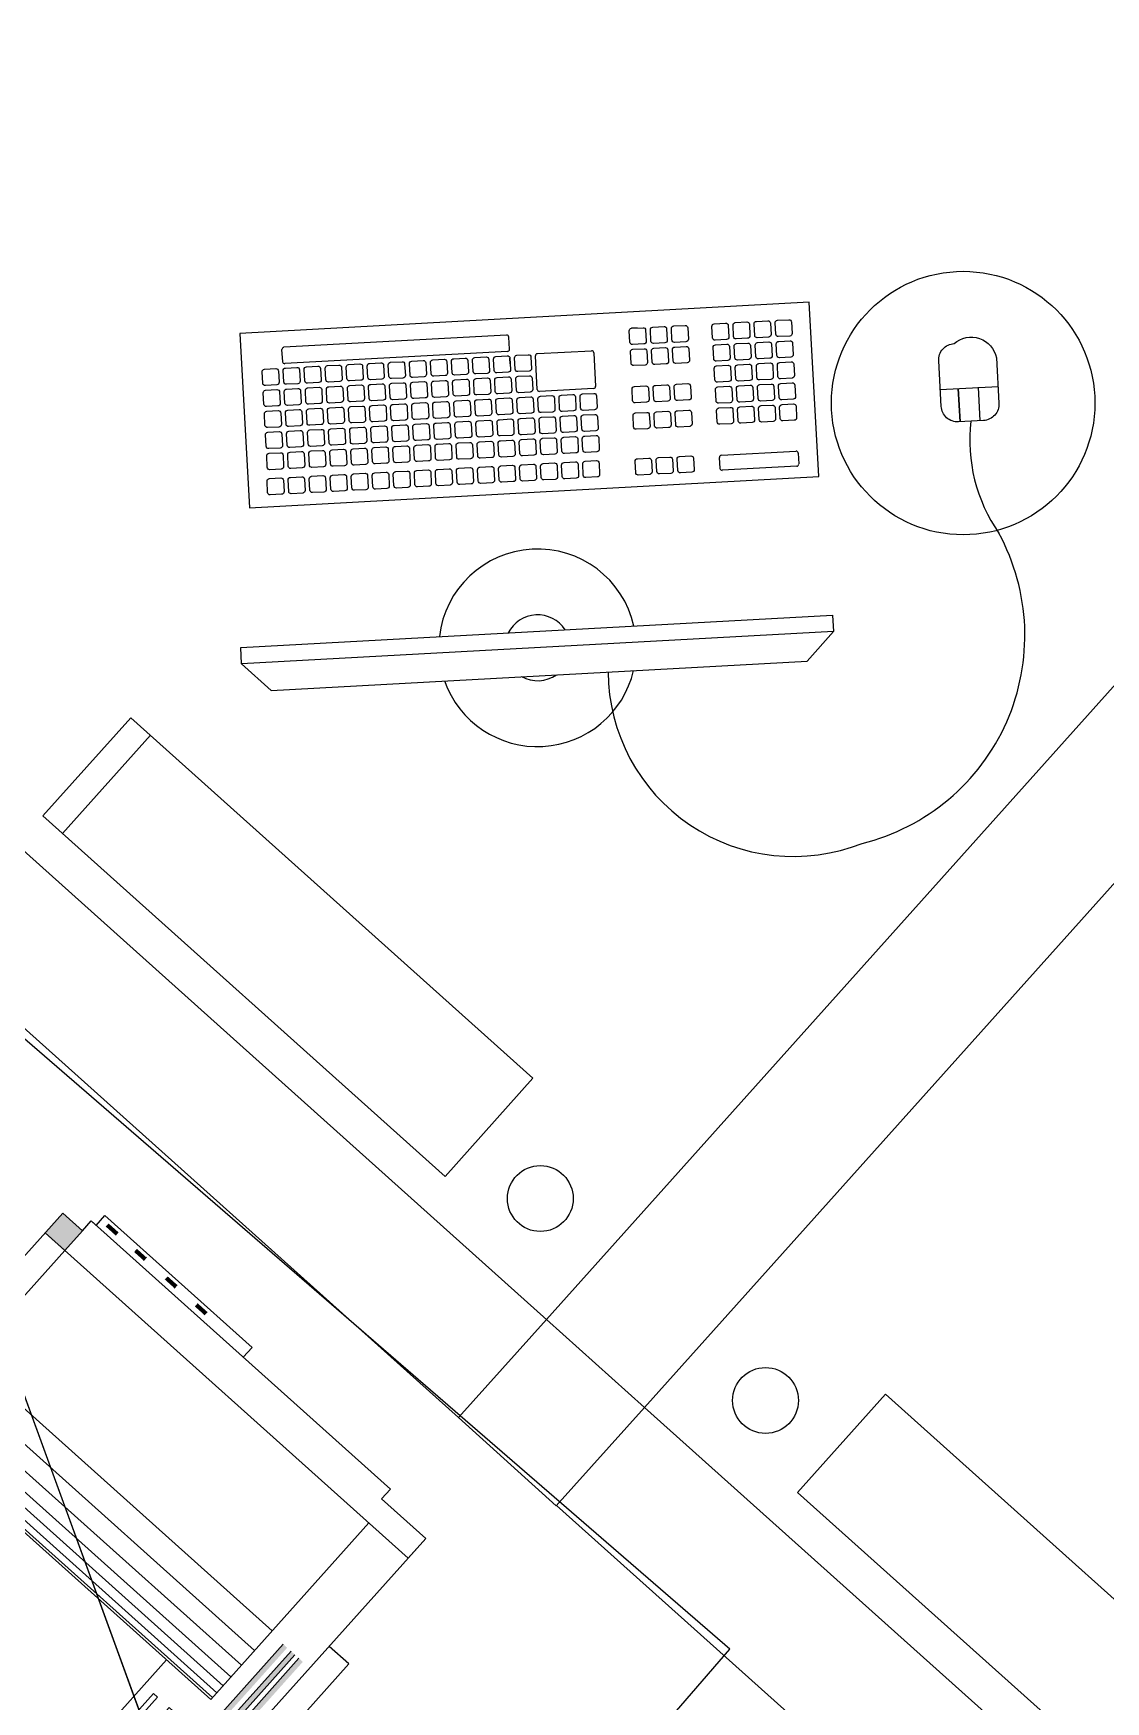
# Model space of a CAD drawing. Header units: millimetres. Extents: x 0 to 86.4, y -30.6 to 19.1.
# Drawn here: x 66.377 to 67.191, y -15.189 to -13.922 of the extents above; entities that cross this region are included whole.
import ezdxf

# ---------------------------------------------------------------- set-up
doc = ezdxf.new("R2010")
doc.units = ezdxf.units.MM
doc.layers.add('ar-mobiliário 2012', color=2, linetype='Continuous')

# ---------------------------------------------------------------- blocks, each defined once
blk = doc.blocks.new('2 ESTACOES VERTOCAL')
at = {"color": 2, "linetype": 'Continuous'}
for p, q in [((10.285, 13.1901), (10.2849, 14.5901)), ((10.385, 13.1899), (10.3849, 14.5901)), ((10.285, 13.1901), (8.885, 13.1899)), ((10.285, 13.1901), (10.285, 13.0899)), ((10.3853, 13.1899), (10.285, 13.1901)), ((10.3851, 13.0899), (10.3853, 13.1899)), ((10.285, 13.0899), (8.885, 13.0899)), ((10.2851, 11.6901), (10.285, 13.0903)), ((10.285, 13.0899), (10.3851, 13.0899)), ((10.3851, 11.6901), (10.385, 13.0901))]:
    blk.add_line(p, q, dxfattribs=at)
at = {"color": 2}
for p, q in [((9.7508, 12.9038), (9.7808, 12.9038)), ((10.069, 12.6156), (9.7808, 12.9038)), ((9.5572, 12.88), (9.5393, 12.862)), ((9.5598, 12.8415), (9.5288, 12.8726)), ((9.5681, 12.8691), (9.5502, 12.8512)), ((9.5502, 12.8512), (9.5681, 12.8691)), ((10.069, 12.5856), (10.069, 12.6156))]:
    blk.add_line(p, q, dxfattribs=at)
at = {"color": 252}
for p, q in [((9.6678, 12.7935), (9.6736, 12.7993)), ((9.7079, 12.7511), (9.6678, 12.7912)), ((9.6759, 12.7993), (9.716, 12.7592)), ((9.716, 12.757), (9.7101, 12.7511)), ((9.6786, 12.6391), (9.6816, 12.636)), ((9.6873, 12.6479), (9.6904, 12.6448)), ((9.7146, 12.627), (9.7327, 12.6451)), ((9.7349, 12.6451), (9.764, 12.616)), ((9.7437, 12.5956), (9.7146, 12.6248)), ((9.764, 12.6137), (9.746, 12.5956)), ((9.7554, 12.5776), (9.7489, 12.5711)), ((9.7576, 12.5776), (9.8773, 12.4579)), ((9.7633, 12.5855), (9.7602, 12.5824)), ((9.7489, 12.5688), (9.8685, 12.4491)), ((9.8852, 12.4635), (9.8821, 12.4605)), ((9.8773, 12.4557), (9.8708, 12.4491))]:
    blk.add_line(p, q, dxfattribs=at)
at = {"color": 1}
blk.add_line((10.1555, 12.5702), (10.2555, 12.5702), dxfattribs=at)
for points in [[(10.2555, 13.3196), (10.2555, 13.7296), (10.1555, 13.7296), (10.1555, 13.3196)], [(10.2555, 12.9602), (10.2555, 12.5502), (10.1555, 12.5502), (10.1555, 12.9602)], [(10.0602, 12.5768), (9.742, 12.895), (9.7508, 12.9038), (10.069, 12.5856)]]:
    blk.add_lwpolyline(points, close=True, dxfattribs=at)
at = {"color": 2}
blk.add_lwpolyline([(9.5268, 12.8262, -0.581741), (9.5135, 12.8573), (9.5379, 12.8817, -0.414214), (9.5555, 12.8817), (9.5689, 12.8683, -0.414214), (9.5689, 12.8506), (9.5445, 12.8262, -0.414214), (9.5268, 12.8262)], format="xyb", close=True, dxfattribs=at)
blk.add_lwpolyline([(9.5769, 12.7233), (9.883, 12.4172), (9.9767, 12.511), (9.6706, 12.8171)], close=True, dxfattribs=at)
at = {"color": 252}
for points in [[(9.646, 12.7545), (9.6399, 12.7484, -0.414214), (9.6372, 12.7484), (9.6311, 12.7545, -0.414214), (9.6311, 12.7572), (9.6372, 12.7633, -0.414214), (9.6399, 12.7633), (9.646, 12.7572, -0.414214)], [(9.6573, 12.7658), (9.6512, 12.7597, -0.414214), (9.6485, 12.7597), (9.6424, 12.7658, -0.414214), (9.6424, 12.7685), (9.6485, 12.7746, -0.414214), (9.6512, 12.7746), (9.6573, 12.7685, -0.414214)], [(9.6686, 12.7545), (9.6625, 12.7484, -0.414214), (9.6598, 12.7484), (9.6537, 12.7545, -0.414214), (9.6537, 12.7572), (9.6598, 12.7633, -0.414214), (9.6625, 12.7633), (9.6686, 12.7572, -0.414214)], [(9.6347, 12.7432), (9.6285, 12.7371, -0.414214), (9.6259, 12.7371), (9.6197, 12.7432, -0.414214), (9.6197, 12.7459), (9.6259, 12.752, -0.414214), (9.6285, 12.752), (9.6347, 12.7459, -0.414214)], [(9.6573, 12.7432), (9.6512, 12.7371, -0.414214), (9.6485, 12.7371), (9.6424, 12.7432, -0.414214), (9.6424, 12.7459), (9.6485, 12.752, -0.414214), (9.6512, 12.752), (9.6573, 12.7459, -0.414214)], [(9.6799, 12.7432), (9.6738, 12.7371, -0.414214), (9.6711, 12.7371), (9.665, 12.7432, -0.414214), (9.665, 12.7459), (9.6711, 12.752, -0.414214), (9.6738, 12.752), (9.6799, 12.7459, -0.414214)], [(9.6233, 12.7319), (9.6172, 12.7258, -0.414214), (9.6145, 12.7258), (9.6084, 12.7319, -0.414214), (9.6084, 12.7346), (9.6145, 12.7407, -0.414214), (9.6172, 12.7407), (9.6233, 12.7346, -0.414214)], [(9.646, 12.7319), (9.6399, 12.7258, -0.414214), (9.6372, 12.7258), (9.6311, 12.7319, -0.414214), (9.6311, 12.7346), (9.6372, 12.7407, -0.414214), (9.6399, 12.7407), (9.646, 12.7346, -0.414214)], [(9.6686, 12.7319), (9.6625, 12.7258, -0.414214), (9.6598, 12.7258), (9.6537, 12.7319, -0.414214), (9.6537, 12.7346), (9.6598, 12.7407, -0.414214), (9.6625, 12.7407), (9.6686, 12.7346, -0.414214)], [(9.6912, 12.7319), (9.6851, 12.7258, -0.414214), (9.6824, 12.7258), (9.6763, 12.7319, -0.414214), (9.6763, 12.7346), (9.6824, 12.7407, -0.414214), (9.6851, 12.7407), (9.6912, 12.7346, -0.414214)], [(9.7386, 12.7342), (9.7325, 12.7281, -0.414214), (9.7298, 12.7281), (9.7237, 12.7342, -0.414214), (9.7237, 12.7369), (9.7298, 12.743, -0.414214), (9.7325, 12.743), (9.7386, 12.7369, -0.414214)], [(9.612, 12.7206), (9.6059, 12.7145, -0.414214), (9.6032, 12.7145), (9.5971, 12.7206, -0.414214), (9.5971, 12.7232), (9.6032, 12.7294, -0.414214), (9.6059, 12.7294), (9.612, 12.7232, -0.414214)], [(9.6347, 12.7206), (9.6285, 12.7145, -0.414214), (9.6259, 12.7145), (9.6197, 12.7206, -0.414214), (9.6197, 12.7232), (9.6259, 12.7294, -0.414214), (9.6285, 12.7294), (9.6347, 12.7232, -0.414214)], [(9.6573, 12.7206), (9.6512, 12.7145, -0.414214), (9.6485, 12.7145), (9.6424, 12.7206, -0.414214), (9.6424, 12.7232), (9.6485, 12.7294, -0.414214), (9.6512, 12.7294), (9.6573, 12.7232, -0.414214)], [(9.6799, 12.7206), (9.6738, 12.7145, -0.414214), (9.6711, 12.7145), (9.665, 12.7206, -0.414214), (9.665, 12.7232), (9.6711, 12.7294, -0.414214), (9.6738, 12.7294), (9.6799, 12.7232, -0.414214)], [(9.7499, 12.7229), (9.7438, 12.7168, -0.414214), (9.7411, 12.7168), (9.735, 12.7229, -0.414214), (9.735, 12.7255), (9.7411, 12.7317, -0.414214), (9.7438, 12.7317), (9.7499, 12.7255, -0.414214)], [(9.6233, 12.7093), (9.6172, 12.7031, -0.414214), (9.6145, 12.7031), (9.6084, 12.7093, -0.414214), (9.6084, 12.7119), (9.6145, 12.718, -0.414214), (9.6172, 12.718), (9.6233, 12.7119, -0.414214)], [(9.646, 12.7093), (9.6399, 12.7031, -0.414214), (9.6372, 12.7031), (9.6311, 12.7093, -0.414214), (9.6311, 12.7119), (9.6372, 12.718, -0.414214), (9.6399, 12.718), (9.646, 12.7119, -0.414214)], [(9.6686, 12.7093), (9.6625, 12.7031, -0.414214), (9.6598, 12.7031), (9.6537, 12.7093, -0.414214), (9.6537, 12.7119), (9.6598, 12.718, -0.414214), (9.6625, 12.718), (9.6686, 12.7119, -0.414214)], [(9.7138, 12.7098), (9.7077, 12.7037, -0.414214), (9.705, 12.7037), (9.6989, 12.7098, -0.414214), (9.6989, 12.7125), (9.705, 12.7186, -0.414214), (9.7077, 12.7186), (9.7138, 12.7125, -0.414214)], [(9.7612, 12.7115), (9.7551, 12.7054, -0.414214), (9.7524, 12.7054), (9.7463, 12.7116, -0.414214), (9.7463, 12.7142), (9.7524, 12.7203, -0.414214), (9.7551, 12.7203), (9.7612, 12.7142, -0.414214)], [(9.6347, 12.6979), (9.6285, 12.6918, -0.414214), (9.6259, 12.6918), (9.6197, 12.6979, -0.414214), (9.6197, 12.7006), (9.6259, 12.7067, -0.414214), (9.6285, 12.7067), (9.6347, 12.7006, -0.414214)], [(9.6573, 12.6979), (9.6512, 12.6918, -0.414214), (9.6485, 12.6918), (9.6424, 12.6979, -0.414214), (9.6424, 12.7006), (9.6485, 12.7067, -0.414214), (9.6512, 12.7067), (9.6573, 12.7006, -0.414214)], [(9.6993, 12.6959), (9.6932, 12.6898, -0.414214), (9.6905, 12.6898), (9.6844, 12.6959, -0.414214), (9.6844, 12.6986), (9.6905, 12.7047, -0.414214), (9.6932, 12.7047), (9.6993, 12.6986, -0.414214)], [(9.7251, 12.6985), (9.719, 12.6924, -0.414214), (9.7163, 12.6924), (9.7102, 12.6985, -0.414214), (9.7102, 12.7012), (9.7163, 12.7073, -0.414214), (9.719, 12.7073), (9.7251, 12.7012, -0.414214)], [(9.646, 12.6866), (9.6399, 12.6805, -0.414214), (9.6372, 12.6805), (9.6311, 12.6866, -0.414214), (9.6311, 12.6893), (9.6372, 12.6954, -0.414214), (9.6399, 12.6954), (9.646, 12.6893, -0.414214)], [(9.7106, 12.6846), (9.7045, 12.6785, -0.414214), (9.7018, 12.6785), (9.6957, 12.6846, -0.414214), (9.6957, 12.6872), (9.7018, 12.6934, -0.414214), (9.7045, 12.6934), (9.7106, 12.6872, -0.414214)], [(9.7364, 12.6872), (9.7303, 12.6811, -0.414214), (9.7276, 12.6811), (9.7215, 12.6872, -0.414214), (9.7215, 12.6898), (9.7276, 12.696, -0.414214), (9.7303, 12.696), (9.7364, 12.6898, -0.414214)], [(9.7892, 12.6832), (9.783, 12.6771, -0.414214), (9.7804, 12.6771), (9.7743, 12.6832, -0.414214), (9.7743, 12.6859), (9.7804, 12.692, -0.414214), (9.783, 12.692), (9.7892, 12.6859, -0.414214)], [(9.6791, 12.6761), (9.673, 12.67, -0.414214), (9.6703, 12.67), (9.6642, 12.6761, -0.414214), (9.6642, 12.6788), (9.6703, 12.6849, -0.414214), (9.673, 12.6849), (9.6791, 12.6788, -0.414214)], [(9.7219, 12.6732), (9.7158, 12.6671, -0.414214), (9.7131, 12.6671), (9.707, 12.6733, -0.414214), (9.707, 12.6759), (9.7131, 12.682, -0.414214), (9.7158, 12.682), (9.7219, 12.6759, -0.414214)], [(9.7751, 12.6702), (9.769, 12.6641, -0.414214), (9.7663, 12.6641), (9.7602, 12.6702, -0.414214), (9.7602, 12.6729), (9.7663, 12.679, -0.414214), (9.769, 12.679), (9.7751, 12.6729, -0.414214)], [(9.8005, 12.6719), (9.7944, 12.6658, -0.414214), (9.7917, 12.6658), (9.7856, 12.6719, -0.414214), (9.7856, 12.6746), (9.7917, 12.6807, -0.414214), (9.7944, 12.6807), (9.8005, 12.6746, -0.414214)], [(9.6678, 12.6648), (9.6617, 12.6587, -0.414214), (9.659, 12.6587), (9.6529, 12.6648, -0.414214), (9.6529, 12.6675), (9.659, 12.6736, -0.414214), (9.6617, 12.6736), (9.6678, 12.6675, -0.414214)], [(9.6791, 12.6535), (9.673, 12.6474, -0.414214), (9.6703, 12.6474), (9.6642, 12.6535, -0.414214), (9.6642, 12.6561), (9.6703, 12.6623, -0.414214), (9.673, 12.6623), (9.6791, 12.6561, -0.414214)], [(9.6904, 12.6648), (9.6843, 12.6587, -0.414214), (9.6816, 12.6587), (9.6755, 12.6648, -0.414214), (9.6755, 12.6675), (9.6816, 12.6736, -0.414214), (9.6843, 12.6736), (9.6904, 12.6675, -0.414214)], [(9.7017, 12.6535), (9.6956, 12.6474, -0.414214), (9.6929, 12.6474), (9.6868, 12.6535, -0.414214), (9.6868, 12.6561), (9.6929, 12.6623, -0.414214), (9.6956, 12.6623), (9.7017, 12.6561, -0.414214)], [(9.7638, 12.6589), (9.7577, 12.6528, -0.414214), (9.755, 12.6528), (9.7489, 12.6589, -0.414214), (9.7489, 12.6616), (9.755, 12.6677, -0.414214), (9.7577, 12.6677), (9.7638, 12.6616, -0.414214)], [(9.7864, 12.6589), (9.7803, 12.6528, -0.414214), (9.7776, 12.6528), (9.7715, 12.6589, -0.414214), (9.7715, 12.6616), (9.7776, 12.6677, -0.414214), (9.7803, 12.6677), (9.7864, 12.6616, -0.414214)], [(9.8118, 12.6606), (9.8057, 12.6545, -0.414214), (9.803, 12.6545), (9.7969, 12.6606, -0.414214), (9.7969, 12.6633), (9.803, 12.6694, -0.414214), (9.8057, 12.6694), (9.8118, 12.6633, -0.414214)], [(9.6904, 12.6422), (9.6843, 12.636, -0.414214), (9.6816, 12.636), (9.6755, 12.6422, -0.414214), (9.6755, 12.6448), (9.6816, 12.6509, -0.414214), (9.6843, 12.6509), (9.6904, 12.6448, -0.414214)], [(9.7525, 12.6476), (9.7464, 12.6415, -0.414214), (9.7437, 12.6415), (9.7376, 12.6476, -0.414214), (9.7376, 12.6503), (9.7437, 12.6564, -0.414214), (9.7464, 12.6564), (9.7525, 12.6503, -0.414214)], [(9.7751, 12.6476), (9.769, 12.6415, -0.414214), (9.7663, 12.6415), (9.7602, 12.6476, -0.414214), (9.7602, 12.6503), (9.7663, 12.6564, -0.414214), (9.769, 12.6564), (9.7751, 12.6503, -0.414214)], [(9.7977, 12.6476), (9.7916, 12.6415, -0.414214), (9.7889, 12.6415), (9.7828, 12.6476, -0.414214), (9.7828, 12.6503), (9.7889, 12.6564, -0.414214), (9.7916, 12.6564), (9.7977, 12.6503, -0.414214)], [(9.8231, 12.6493), (9.817, 12.6432, -0.414214), (9.8143, 12.6432), (9.8082, 12.6493, -0.414214), (9.8082, 12.652), (9.8143, 12.6581, -0.414214), (9.817, 12.6581), (9.8231, 12.652, -0.414214)], [(9.7638, 12.6363), (9.7577, 12.6302, -0.414214), (9.755, 12.6302), (9.7489, 12.6363, -0.414214), (9.7489, 12.639), (9.755, 12.6451, -0.414214), (9.7577, 12.6451), (9.7638, 12.639, -0.414214)], [(9.7864, 12.6363), (9.7803, 12.6302, -0.414214), (9.7776, 12.6302), (9.7715, 12.6363, -0.414214), (9.7715, 12.639), (9.7776, 12.6451, -0.414214), (9.7803, 12.6451), (9.7864, 12.639, -0.414214)], [(9.809, 12.6363), (9.8029, 12.6302, -0.414214), (9.8003, 12.6302), (9.7941, 12.6363, -0.414214), (9.7941, 12.639), (9.8003, 12.6451, -0.414214), (9.8029, 12.6451), (9.809, 12.639, -0.414214)], [(9.8344, 12.638), (9.8283, 12.6319, -0.414214), (9.8256, 12.6319), (9.8195, 12.638, -0.414214), (9.8195, 12.6407), (9.8256, 12.6468, -0.414214), (9.8283, 12.6468), (9.8344, 12.6407, -0.414214)], [(9.7751, 12.625), (9.769, 12.6189, -0.414214), (9.7663, 12.6189), (9.7602, 12.625, -0.414214), (9.7602, 12.6277), (9.7663, 12.6338, -0.414214), (9.769, 12.6338), (9.7751, 12.6277, -0.414214)], [(9.7977, 12.625), (9.7916, 12.6189, -0.414214), (9.7889, 12.6189), (9.7828, 12.625, -0.414214), (9.7828, 12.6277), (9.7889, 12.6338, -0.414214), (9.7916, 12.6338), (9.7977, 12.6277, -0.414214)], [(9.8204, 12.625), (9.8143, 12.6189, -0.414214), (9.8116, 12.6189), (9.8055, 12.625, -0.414214), (9.8055, 12.6277), (9.8116, 12.6338, -0.414214), (9.8142, 12.6338), (9.8204, 12.6277, -0.414214)], [(9.8457, 12.6267), (9.8396, 12.6206, -0.414214), (9.8369, 12.6206), (9.8308, 12.6267, -0.414214), (9.8308, 12.6294), (9.8369, 12.6355, -0.414214), (9.8396, 12.6355), (9.8457, 12.6294, -0.414214)], [(9.857, 12.6154), (9.8509, 12.6092, -0.414214), (9.8483, 12.6092), (9.8421, 12.6154, -0.414214), (9.8421, 12.618), (9.8483, 12.6242, -0.414214), (9.8509, 12.6242), (9.857, 12.618, -0.414214)], [(9.7864, 12.6137), (9.7803, 12.6076, -0.414214), (9.7776, 12.6076), (9.7715, 12.6137, -0.414214), (9.7715, 12.6163), (9.7776, 12.6225, -0.414214), (9.7803, 12.6225), (9.7864, 12.6163, -0.414214)], [(9.809, 12.6137), (9.8029, 12.6076, -0.414214), (9.8003, 12.6076), (9.7941, 12.6137, -0.414214), (9.7941, 12.6163), (9.8003, 12.6225, -0.414214), (9.8029, 12.6225), (9.809, 12.6163, -0.414214)], [(9.8317, 12.6137), (9.8256, 12.6076, -0.414214), (9.8229, 12.6076), (9.8168, 12.6137, -0.414214), (9.8168, 12.6163), (9.8229, 12.6225, -0.414214), (9.8256, 12.6225), (9.8317, 12.6163, -0.414214)], [(9.8684, 12.604), (9.8622, 12.5979, -0.414214), (9.8596, 12.5979), (9.8535, 12.6041, -0.414214), (9.8535, 12.6067), (9.8596, 12.6128, -0.414214), (9.8622, 12.6128), (9.8684, 12.6067, -0.414214)], [(9.7638, 12.591), (9.7577, 12.5849, -0.414214), (9.755, 12.5849), (9.7489, 12.591, -0.414214), (9.7489, 12.5937), (9.755, 12.5998, -0.414214), (9.7577, 12.5998), (9.7638, 12.5937, -0.414214)], [(9.7751, 12.6024), (9.769, 12.5962, -0.414214), (9.7663, 12.5962), (9.7602, 12.6024, -0.414214), (9.7602, 12.605), (9.7663, 12.6111, -0.414214), (9.769, 12.6111), (9.7751, 12.605, -0.414214)], [(9.7864, 12.591), (9.7803, 12.5849, -0.414214), (9.7776, 12.5849), (9.7715, 12.591, -0.414214), (9.7715, 12.5937), (9.7776, 12.5998, -0.414214), (9.7803, 12.5998), (9.7864, 12.5937, -0.414214)], [(9.7977, 12.6024), (9.7916, 12.5962, -0.414214), (9.7889, 12.5962), (9.7828, 12.6024, -0.414214), (9.7828, 12.605), (9.7889, 12.6111, -0.414214), (9.7916, 12.6111), (9.7977, 12.605, -0.414214)], [(9.809, 12.591), (9.8029, 12.5849, -0.414214), (9.8003, 12.5849), (9.7941, 12.591, -0.414214), (9.7941, 12.5937), (9.8003, 12.5998, -0.414214), (9.8029, 12.5998), (9.809, 12.5937, -0.414214)], [(9.8204, 12.6024), (9.8143, 12.5962, -0.414214), (9.8116, 12.5962), (9.8055, 12.6024, -0.414214), (9.8055, 12.605), (9.8116, 12.6111, -0.414214), (9.8142, 12.6111), (9.8204, 12.605, -0.414214)], [(9.8317, 12.591), (9.8256, 12.5849, -0.414214), (9.8229, 12.5849), (9.8168, 12.591, -0.414214), (9.8168, 12.5937), (9.8229, 12.5998, -0.414214), (9.8256, 12.5998), (9.8317, 12.5937, -0.414214)], [(9.843, 12.6024), (9.8369, 12.5962, -0.414214), (9.8342, 12.5962), (9.8281, 12.6024, -0.414214), (9.8281, 12.605), (9.8342, 12.6111, -0.414214), (9.8369, 12.6111), (9.843, 12.605, -0.414214)], [(9.8543, 12.591), (9.8482, 12.5849, -0.414214), (9.8455, 12.5849), (9.8394, 12.591, -0.414214), (9.8394, 12.5937), (9.8455, 12.5998, -0.414214), (9.8482, 12.5998), (9.8543, 12.5937, -0.414214)], [(9.8797, 12.5927), (9.8736, 12.5866, -0.414214), (9.8709, 12.5866), (9.8648, 12.5927, -0.414214), (9.8648, 12.5954), (9.8709, 12.6015, -0.414214), (9.8736, 12.6015), (9.8797, 12.5954, -0.414214)], [(9.7751, 12.5797), (9.769, 12.5736, -0.414214), (9.7663, 12.5736), (9.7602, 12.5797, -0.414214), (9.7602, 12.5824), (9.7663, 12.5885, -0.414214), (9.769, 12.5885), (9.7751, 12.5824, -0.414214)], [(9.7977, 12.5797), (9.7916, 12.5736, -0.414214), (9.7889, 12.5736), (9.7828, 12.5797, -0.414214), (9.7828, 12.5824), (9.7889, 12.5885, -0.414214), (9.7916, 12.5885), (9.7977, 12.5824, -0.414214)], [(9.8204, 12.5797), (9.8143, 12.5736, -0.414214), (9.8116, 12.5736), (9.8055, 12.5797, -0.414214), (9.8055, 12.5824), (9.8116, 12.5885, -0.414214), (9.8142, 12.5885), (9.8204, 12.5824, -0.414214)], [(9.843, 12.5797), (9.8369, 12.5736, -0.414214), (9.8342, 12.5736), (9.8281, 12.5797, -0.414214), (9.8281, 12.5824), (9.8342, 12.5885, -0.414214), (9.8369, 12.5885), (9.843, 12.5824, -0.414214)], [(9.8656, 12.5797), (9.8595, 12.5736, -0.414214), (9.8568, 12.5736), (9.8507, 12.5797, -0.414214), (9.8507, 12.5824), (9.8568, 12.5885, -0.414214), (9.8595, 12.5885), (9.8656, 12.5824, -0.414214)], [(9.891, 12.5814), (9.8849, 12.5753, -0.414214), (9.8822, 12.5753), (9.8761, 12.5814, -0.414214), (9.8761, 12.5841), (9.8822, 12.5902, -0.414214), (9.8849, 12.5902), (9.891, 12.5841, -0.414214)], [(9.7864, 12.5684), (9.7803, 12.5623, -0.414214), (9.7776, 12.5623), (9.7715, 12.5684, -0.414214), (9.7715, 12.5711), (9.7776, 12.5772, -0.414214), (9.7803, 12.5772), (9.7864, 12.5711, -0.414214)], [(9.809, 12.5684), (9.8029, 12.5623, -0.414214), (9.8003, 12.5623), (9.7941, 12.5684, -0.414214), (9.7941, 12.5711), (9.8003, 12.5772, -0.414214), (9.8029, 12.5772), (9.809, 12.5711, -0.414214)], [(9.8317, 12.5684), (9.8256, 12.5623, -0.414214), (9.8229, 12.5623), (9.8168, 12.5684, -0.414214), (9.8168, 12.5711), (9.8229, 12.5772, -0.414214), (9.8256, 12.5772), (9.8317, 12.5711, -0.414214)], [(9.8543, 12.5684), (9.8482, 12.5623, -0.414214), (9.8455, 12.5623), (9.8394, 12.5684, -0.414214), (9.8394, 12.5711), (9.8455, 12.5772, -0.414214), (9.8482, 12.5772), (9.8543, 12.5711, -0.414214)], [(9.8769, 12.5684), (9.8708, 12.5623, -0.414214), (9.8681, 12.5623), (9.862, 12.5684, -0.414214), (9.862, 12.5711), (9.8681, 12.5772, -0.414214), (9.8708, 12.5772), (9.8769, 12.5711, -0.414214)], [(9.9023, 12.5701), (9.8962, 12.564, -0.414214), (9.8935, 12.564), (9.8874, 12.5701, -0.414214), (9.8874, 12.5728), (9.8935, 12.5789, -0.414214), (9.8962, 12.5789), (9.9023, 12.5728, -0.414214)], [(9.7977, 12.5571), (9.7916, 12.551, -0.414214), (9.7889, 12.551), (9.7828, 12.5571, -0.414214), (9.7828, 12.5598), (9.7889, 12.5659, -0.414214), (9.7916, 12.5659), (9.7977, 12.5598, -0.414214)], [(9.8204, 12.5571), (9.8143, 12.551, -0.414214), (9.8116, 12.551), (9.8055, 12.5571, -0.414214), (9.8055, 12.5598), (9.8116, 12.5659, -0.414214), (9.8142, 12.5659), (9.8204, 12.5598, -0.414214)], [(9.843, 12.5571), (9.8369, 12.551, -0.414214), (9.8342, 12.551), (9.8281, 12.5571, -0.414214), (9.8281, 12.5598), (9.8342, 12.5659, -0.414214), (9.8369, 12.5659), (9.843, 12.5598, -0.414214)], [(9.8656, 12.5571), (9.8595, 12.551, -0.414214), (9.8568, 12.551), (9.8507, 12.5571, -0.414214), (9.8507, 12.5598), (9.8568, 12.5659, -0.414214), (9.8595, 12.5659), (9.8656, 12.5598, -0.414214)], [(9.8882, 12.5571), (9.8821, 12.551, -0.414214), (9.8795, 12.551), (9.8733, 12.5571, -0.414214), (9.8733, 12.5598), (9.8795, 12.5659, -0.414214), (9.8821, 12.5659), (9.8882, 12.5598, -0.414214)], [(9.9136, 12.5588), (9.9075, 12.5527, -0.414214), (9.9048, 12.5527), (9.8987, 12.5588, -0.414214), (9.8987, 12.5615), (9.9048, 12.5676, -0.414214), (9.9075, 12.5676), (9.9136, 12.5615, -0.414214)], [(9.809, 12.5458), (9.8029, 12.5397, -0.414214), (9.8003, 12.5397), (9.7941, 12.5458, -0.414214), (9.7941, 12.5485), (9.8003, 12.5546, -0.414214), (9.8029, 12.5546), (9.809, 12.5485, -0.414214)], [(9.8317, 12.5458), (9.8256, 12.5397, -0.414214), (9.8229, 12.5397), (9.8168, 12.5458, -0.414214), (9.8168, 12.5485), (9.8229, 12.5546, -0.414214), (9.8256, 12.5546), (9.8317, 12.5485, -0.414214)], [(9.8543, 12.5458), (9.8482, 12.5397, -0.414214), (9.8455, 12.5397), (9.8394, 12.5458, -0.414214), (9.8394, 12.5485), (9.8455, 12.5546, -0.414214), (9.8482, 12.5546), (9.8543, 12.5485, -0.414214)], [(9.8769, 12.5458), (9.8708, 12.5397, -0.414214), (9.8681, 12.5397), (9.862, 12.5458, -0.414214), (9.862, 12.5485), (9.8681, 12.5546, -0.414214), (9.8708, 12.5546), (9.8769, 12.5485, -0.414214)], [(9.8996, 12.5458), (9.8934, 12.5397, -0.414214), (9.8908, 12.5397), (9.8847, 12.5458, -0.414214), (9.8847, 12.5485), (9.8908, 12.5546, -0.414214), (9.8934, 12.5546), (9.8996, 12.5485, -0.414214)], [(9.9249, 12.5475), (9.9188, 12.5414, -0.414214), (9.9161, 12.5414), (9.91, 12.5475, -0.414214), (9.91, 12.5502), (9.9161, 12.5563, -0.414214), (9.9188, 12.5563), (9.9249, 12.5502, -0.414214)], [(9.8204, 12.5345), (9.8143, 12.5284, -0.414214), (9.8116, 12.5284), (9.8055, 12.5345, -0.414214), (9.8055, 12.5372), (9.8116, 12.5433, -0.414214), (9.8142, 12.5433), (9.8204, 12.5372, -0.414214)], [(9.843, 12.5345), (9.8369, 12.5284, -0.414214), (9.8342, 12.5284), (9.8281, 12.5345, -0.414214), (9.8281, 12.5372), (9.8342, 12.5433, -0.414214), (9.8369, 12.5433), (9.843, 12.5372, -0.414214)], [(9.8656, 12.5345), (9.8595, 12.5284, -0.414214), (9.8568, 12.5284), (9.8507, 12.5345, -0.414214), (9.8507, 12.5372), (9.8568, 12.5433, -0.414214), (9.8595, 12.5433), (9.8656, 12.5372, -0.414214)], [(9.8882, 12.5345), (9.8821, 12.5284, -0.414214), (9.8795, 12.5284), (9.8733, 12.5345, -0.414214), (9.8733, 12.5372), (9.8795, 12.5433, -0.414214), (9.8821, 12.5433), (9.8882, 12.5372, -0.414214)], [(9.9109, 12.5345), (9.9048, 12.5284, -0.414214), (9.9021, 12.5284), (9.896, 12.5345, -0.414214), (9.896, 12.5372), (9.9021, 12.5433, -0.414214), (9.9048, 12.5433), (9.9109, 12.5372, -0.414214)], [(9.9362, 12.5362), (9.9301, 12.5301, -0.414214), (9.9274, 12.5301), (9.9213, 12.5362, -0.414214), (9.9213, 12.5388), (9.9274, 12.545, -0.414214), (9.9301, 12.545), (9.9362, 12.5388, -0.414214)], [(9.8317, 12.5232), (9.8256, 12.517, -0.414214), (9.8229, 12.517), (9.8168, 12.5232, -0.414214), (9.8168, 12.5258), (9.8229, 12.532, -0.414214), (9.8256, 12.532), (9.8317, 12.5258, -0.414214)], [(9.8543, 12.5232), (9.8482, 12.517, -0.414214), (9.8455, 12.517), (9.8394, 12.5232, -0.414214), (9.8394, 12.5258), (9.8455, 12.532, -0.414214), (9.8482, 12.532), (9.8543, 12.5258, -0.414214)], [(9.8769, 12.5232), (9.8708, 12.517, -0.414214), (9.8681, 12.517), (9.862, 12.5232, -0.414214), (9.862, 12.5258), (9.8681, 12.532, -0.414214), (9.8708, 12.532), (9.8769, 12.5258, -0.414214)], [(9.8996, 12.5232), (9.8934, 12.517, -0.414214), (9.8908, 12.517), (9.8847, 12.5232, -0.414214), (9.8847, 12.5258), (9.8908, 12.532, -0.414214), (9.8934, 12.532), (9.8996, 12.5258, -0.414214)], [(9.9222, 12.5232), (9.9161, 12.517, -0.414214), (9.9134, 12.517), (9.9073, 12.5232, -0.414214), (9.9073, 12.5258), (9.9134, 12.532, -0.414214), (9.9161, 12.532), (9.9222, 12.5258, -0.414214)], [(9.9476, 12.5249), (9.9414, 12.5187, -0.414214), (9.9388, 12.5187), (9.9326, 12.5249, -0.414214), (9.9326, 12.5275), (9.9388, 12.5336, -0.414214), (9.9414, 12.5336), (9.9476, 12.5275, -0.414214)], [(9.843, 12.5118), (9.8369, 12.5057, -0.414214), (9.8342, 12.5057), (9.8281, 12.5118, -0.414214), (9.8281, 12.5145), (9.8342, 12.5206, -0.414214), (9.8369, 12.5206), (9.843, 12.5145, -0.414214)], [(9.8656, 12.5118), (9.8595, 12.5057, -0.414214), (9.8568, 12.5057), (9.8507, 12.5118, -0.414214), (9.8507, 12.5145), (9.8568, 12.5206, -0.414214), (9.8595, 12.5206), (9.8656, 12.5145, -0.414214)], [(9.8882, 12.5118), (9.8821, 12.5057, -0.414214), (9.8795, 12.5057), (9.8733, 12.5118, -0.414214), (9.8733, 12.5145), (9.8795, 12.5206, -0.414214), (9.8821, 12.5206), (9.8882, 12.5145, -0.414214)], [(9.9109, 12.5118), (9.9048, 12.5057, -0.414214), (9.9021, 12.5057), (9.896, 12.5118, -0.414214), (9.896, 12.5145), (9.9021, 12.5206, -0.414214), (9.9048, 12.5206), (9.9109, 12.5145, -0.414214)], [(9.9335, 12.5118), (9.9274, 12.5057, -0.414214), (9.9247, 12.5057), (9.9186, 12.5118, -0.414214), (9.9186, 12.5145), (9.9247, 12.5206, -0.414214), (9.9274, 12.5206), (9.9335, 12.5145, -0.414214)], [(9.9589, 12.5135), (9.9528, 12.5074, -0.414214), (9.9501, 12.5074), (9.944, 12.5135, -0.414214), (9.944, 12.5162), (9.9501, 12.5223, -0.414214), (9.9528, 12.5223), (9.9589, 12.5162, -0.414214)], [(9.8543, 12.5005), (9.8482, 12.4944, -0.414214), (9.8455, 12.4944), (9.8394, 12.5005, -0.414214), (9.8394, 12.5032), (9.8455, 12.5093, -0.414214), (9.8482, 12.5093), (9.8543, 12.5032, -0.414214)], [(9.8656, 12.4892), (9.8595, 12.4831, -0.414214), (9.8568, 12.4831), (9.8507, 12.4892, -0.414214), (9.8507, 12.4919), (9.8568, 12.498, -0.414214), (9.8595, 12.498), (9.8656, 12.4919, -0.414214)], [(9.8769, 12.5005), (9.8708, 12.4944, -0.414214), (9.8681, 12.4944), (9.862, 12.5005, -0.414214), (9.862, 12.5032), (9.8681, 12.5093, -0.414214), (9.8708, 12.5093), (9.8769, 12.5032, -0.414214)], [(9.8882, 12.4892), (9.8821, 12.4831, -0.414214), (9.8795, 12.4831), (9.8733, 12.4892, -0.414214), (9.8733, 12.4919), (9.8795, 12.498, -0.414214), (9.8821, 12.498), (9.8882, 12.4919, -0.414214)], [(9.8996, 12.5005), (9.8934, 12.4944, -0.414214), (9.8908, 12.4944), (9.8847, 12.5005, -0.414214), (9.8847, 12.5032), (9.8908, 12.5093, -0.414214), (9.8934, 12.5093), (9.8996, 12.5032, -0.414214)], [(9.9109, 12.4892), (9.9048, 12.4831, -0.414214), (9.9021, 12.4831), (9.896, 12.4892, -0.414214), (9.896, 12.4919), (9.9021, 12.498, -0.414214), (9.9048, 12.498), (9.9109, 12.4919, -0.414214)], [(9.9222, 12.5005), (9.9161, 12.4944, -0.414214), (9.9134, 12.4944), (9.9073, 12.5005, -0.414214), (9.9073, 12.5032), (9.9134, 12.5093, -0.414214), (9.9161, 12.5093), (9.9222, 12.5032, -0.414214)], [(9.9335, 12.4892), (9.9274, 12.4831, -0.414214), (9.9247, 12.4831), (9.9186, 12.4892, -0.414214), (9.9186, 12.4919), (9.9247, 12.498, -0.414214), (9.9274, 12.498), (9.9335, 12.4919, -0.414214)], [(9.9448, 12.5005), (9.9387, 12.4944, -0.414214), (9.936, 12.4944), (9.9299, 12.5005, -0.414214), (9.9299, 12.5032), (9.936, 12.5093, -0.414214), (9.9387, 12.5093), (9.9448, 12.5032, -0.414214)], [(9.8769, 12.4779), (9.8708, 12.4718, -0.414214), (9.8681, 12.4718), (9.862, 12.4779, -0.414214), (9.862, 12.4806), (9.8681, 12.4867, -0.414214), (9.8708, 12.4867), (9.8769, 12.4806, -0.414214)], [(9.8996, 12.4779), (9.8934, 12.4718, -0.414214), (9.8908, 12.4718), (9.8847, 12.4779, -0.414214), (9.8847, 12.4806), (9.8908, 12.4867, -0.414214), (9.8934, 12.4867), (9.8996, 12.4806, -0.414214)], [(9.9222, 12.4779), (9.9161, 12.4718, -0.414214), (9.9134, 12.4718), (9.9073, 12.4779, -0.414214), (9.9073, 12.4806), (9.9134, 12.4867, -0.414214), (9.9161, 12.4867), (9.9222, 12.4806, -0.414214)], [(9.8882, 12.4666), (9.8821, 12.4605, -0.414214), (9.8795, 12.4605), (9.8733, 12.4666, -0.414214), (9.8733, 12.4693), (9.8795, 12.4754, -0.414214), (9.8821, 12.4754), (9.8882, 12.4693, -0.414214)], [(9.9109, 12.4666), (9.9048, 12.4605, -0.414214), (9.9021, 12.4605), (9.896, 12.4666, -0.414214), (9.896, 12.4693), (9.9021, 12.4754, -0.414214), (9.9048, 12.4754), (9.9109, 12.4693, -0.414214)], [(9.8996, 12.4553), (9.8934, 12.4492, -0.414214), (9.8908, 12.4492), (9.8847, 12.4553, -0.414214), (9.8847, 12.458), (9.8908, 12.4641, -0.414214), (9.8934, 12.4641), (9.8996, 12.458, -0.414214)]]:
    blk.add_lwpolyline(points, format="xyb", close=True, dxfattribs=at)
at = {"color": 1, "linetype": 'Continuous'}
for centre in [(10.2198, 13.2549), (10.2198, 13.0253)]:
    blk.add_circle(centre, 0.025, dxfattribs=at)
at = {"color": 1}
blk.add_circle((9.5559, 12.8614), 0.1, dxfattribs=at)
at = {"color": 2}
for centre, radius, start, end in [((9.7645, 12.893), 0.1625, 55.7277, 160.43), ((9.7933, 12.9012), 0.1408, 312.1589, 63.5753), ((9.4914, 12.9759), 0.1233, 305.0455, 346.6299)]:
    blk.add_arc(centre, radius, start, end, dxfattribs=at)
at = {"color": 1}
for radius, start, end in [(0.075, 331.4299, 118.5701), (0.075, 144.5941, 305.4059), (0.025, 13.0519, 76.9481), (0.025, 165, 285)]:
    blk.add_arc((9.9099, 12.7447), radius, start, end, dxfattribs=at)
at = {"color": 252}
for centre, start, end in [((9.6689, 12.7924), 135, 225), ((9.6748, 12.7982), 45, 135), ((9.709, 12.7523), 225, 315), ((9.7149, 12.7581), 315, 45), ((9.7338, 12.6439), 45, 135), ((9.7157, 12.6259), 135, 225), ((9.7629, 12.6148), 315, 45), ((9.7449, 12.5968), 225, 315), ((9.7565, 12.5765), 45, 135), ((9.75, 12.5699), 135, 225), ((9.8697, 12.4503), 225, 315), ((9.8762, 12.4568), 315, 45)]:
    blk.add_arc(centre, 0.0016, start, end, dxfattribs=at)
blk = doc.blocks.new('impressora')
at = {"color": 1}
for p, q in [((0.295, 0.39), (0.13, 0.39)), ((0.13, 0.39), (0.13, 0.37)), ((0.295, 0.37), (0.295, 0.39)), ((0.39, 0.37), (0.02, 0.37)), ((0.02, 0.325), (0.02, 0.37)), ((0.02, 0.37), (0.04, 0.37)), ((0.04, 0.37), (0.04, 0)), ((0.39, 0.37), (0.295, 0.37)), ((0.39, 0.37), (0.39, 0)), ((0.222, 0.359), (0.152, 0.359)), ((0.152, 0.355), (0.222, 0.355)), ((0.2456, 0.363), (0.222, 0.363)), ((0.222, 0.359), (0.222, 0.355)), ((0.2456, 0.359), (0.222, 0.359)), ((0.2456, 0.355), (0.222, 0.355)), ((0.2456, 0.359), (0.2456, 0.363)), ((0.2456, 0.359), (0.2456, 0.355)), ((0.222, 0.351), (0.152, 0.351)), ((0.222, 0.343), (0.152, 0.343)), ((0.222, 0.351), (0.222, 0.347)), ((0.2456, 0.351), (0.222, 0.351)), ((0.2456, 0.347), (0.222, 0.347)), ((0.2456, 0.351), (0.2456, 0.347)), ((0.22, 0.33), (0.04, 0.33)), ((0.15, 0.02), (0.15, 0.33)), ((0.17, 0.02), (0.17, 0.33)), ((0.185, 0.02), (0.185, 0.33)), ((0.197, 0.02), (0.197, 0.33)), ((0.206, 0.02), (0.206, 0.33)), ((0.213, 0.02), (0.213, 0.33)), ((0.218, 0.02), (0.218, 0.33)), ((0.22, 0.02), (0.22, 0.33)), ((0.22, 0.33), (0.22, 0.33)), ((0.2456, 0.3271), (0.2456, 0.3311)), ((0.2456, 0.3311), (0.3156, 0.3311)), ((0.3156, 0.3311), (0.3156, 0.3271)), ((0.01, 0.02), (0.01, 0.325)), ((0.01, 0.325), (0.02, 0.325)), ((0.3156, 0.3271), (0.2456, 0.3271)), ((0.2456, 0.3106), (0.2456, 0.3146)), ((0.3156, 0.3146), (0.2456, 0.3146)), ((0.3156, 0.3106), (0.2456, 0.3106)), ((0.3156, 0.3146), (0.3156, 0.3106)), ((0.2456, 0.2946), (0.2456, 0.2986)), ((0.3156, 0.2986), (0.2456, 0.2986)), ((0.3156, 0.2946), (0.2456, 0.2946)), ((0.3156, 0.2986), (0.3156, 0.2946)), ((0.35, 0.285), (0.22, 0.285)), ((0.35, 0.285), (0.33, 0.285)), ((0.34, 0.285), (0.34, 0.055)), ((0.35, 0.055), (0.35, 0.285)), ((0.364, 0.0552), (0.364, 0.2852)), ((0.368, 0.2852), (0.368, 0.0552)), ((0.3804, 0.0552), (0.3804, 0.2852)), ((0, 0.025), (0, 0.175)), ((0, 0.175), (0.01, 0.175)), ((0.0026, 0.1315), (0.0058, 0.1315)), ((0.0026, 0.1009), (0.0058, 0.101)), ((0.0026, 0.0696), (0.0058, 0.0696)), ((0.2911, 0.055), (0.22, 0.055)), ((0.22, 0.055), (0.35, 0.055)), ((0.368, 0.0552), (0.364, 0.0552)), ((0.3844, 0.0552), (0.3804, 0.0552)), ((0.39, 0), (0.39, 0.055)), ((0.0026, 0.0407), (0.0058, 0.0407)), ((0.01, 0.025), (0, 0.025)), ((0.01, 0.02), (0.01, 0.025)), ((0.02, 0.02), (0.01, 0.02)), ((0.02, 0), (0.02, 0.02)), ((0.02, 0.02), (0.02, 0.02)), ((0.02, 0.02), (0.04, 0.02)), ((0.04, 0.02), (0.22, 0.02)), ((0.04, 0), (0.04, 0.02)), ((0.39, 0), (0.02, 0)), ((0.39, 0), (0.39, 0))]:
    blk.add_line(p, q, dxfattribs=at)
for points in [[(0.152, 0.359), (0.222, 0.359), (0.152, 0.363), (0.222, 0.363)], [(0.152, 0.351), (0.222, 0.351), (0.152, 0.355), (0.222, 0.355)], [(0.152, 0.343), (0.222, 0.343), (0.152, 0.347), (0.222, 0.347)], [(0.364, 0.2852), (0.364, 0.0552), (0.368, 0.2852), (0.368, 0.0552)], [(0.3804, 0.2852), (0.3804, 0.0552), (0.3844, 0.2852), (0.3844, 0.0552)], [(0.0058, 0.1219), (0.0026, 0.1219), (0.0058, 0.1315), (0.0026, 0.1315)], [(0.0058, 0.0913), (0.0026, 0.0913), (0.0058, 0.101), (0.0026, 0.1009)], [(0.0058, 0.06), (0.0026, 0.06), (0.0058, 0.0696), (0.0026, 0.0696)], [(0.0058, 0.0311), (0.0026, 0.0311), (0.0058, 0.0407), (0.0026, 0.0407)], [(0.04, 0), (0.02, 0), (0.04, 0.02), (0.02, 0.02)]]:
    blk.add_solid(points, dxfattribs=at)
blk = doc.blocks.new('armario base 90x50')
at = {"color": 2}
for p, q in [((0.25, 0), (-0.25, 0)), ((-0.25, 0), (-0.25, -0.9)), ((0.25, 0), (-0.25, 0)), ((-0.25, 0), (-0.25, -0.9)), ((0.25, -0.9), (0.25, 0)), ((0.25, -0.9), (0.25, 0)), ((-0.25, -0.9), (0.25, -0.9)), ((-0.25, -0.9), (0.25, -0.9))]:
    blk.add_line(p, q, dxfattribs=at)
at = {"color": 1}
for p, q in [((-0.25, -0.9), (0.25, 0)), ((0.25, 0), (-0.25, -0.9))]:
    blk.add_line(p, q, dxfattribs=at)

msp = doc.modelspace()

# ---------------------------------------------------------------- block references
at = {"layer": 'ar-mobiliário 2012'}
for name, p, rotation in [('2 ESTACOES VERTOCAL', (63.8824, 1.4971), 228.1324391533074), ('armario base 90x50', (66.7417, -15.3378), 229.1373177083399), ('impressora', (66.4122, -14.8029), 228.1384151671004)]:
    msp.add_blockref(name, p, dxfattribs=dict(at, rotation=rotation))

doc.saveas('drawing.dxf')
